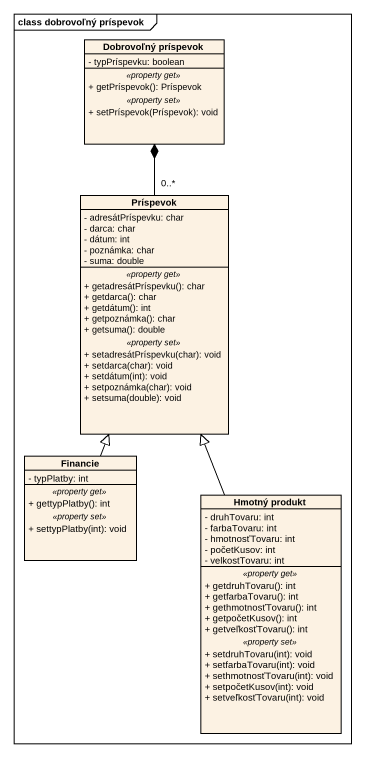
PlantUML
@startuml
mainframe class dobrovoľný príspevok
hide circle
hide empty members
skinparam classAttributeIconSize 0
class "Dobrovoľný príspevok" as Dobrovoľný_príspevok {
  - typPríspevku: boolean
  .. <<property get>> ..
  + getPríspevok(): Príspevok
  .. <<property set>> ..
  + setPríspevok(Príspevok): void
}
class Príspevok {
  - adresátPríspevku: char
  - darca: char
  - dátum: int
  - poznámka: char
  - suma: double
  .. <<property get>> ..
  + getadresátPríspevku(): char
  + getdarca(): char
  + getdátum(): int
  + getpoznámka(): char
  + getsuma(): double
  .. <<property set>> ..
  + setadresátPríspevku(char): void
  + setdarca(char): void
  + setdátum(int): void
  + setpoznámka(char): void
  + setsuma(double): void
}
class Financie {
  - typPlatby: int
  .. <<property get>> ..
  + gettypPlatby(): int
  .. <<property set>> ..
  + settypPlatby(int): void
}
class "Hmotný produkt" as Hmotný_produkt {
  - druhTovaru: int
  - farbaTovaru: int
  - hmotnosťTovaru: int
  - početKusov: int
  - velkostTovaru: int
  .. <<property get>> ..
  + getdruhTovaru(): int
  + getfarbaTovaru(): int
  + gethmotnosťTovaru(): int
  + getpočetKusov(): int
  + getveľkosťTovaru(): int
  .. <<property set>> ..
  + setdruhTovaru(int): void
  + setfarbaTovaru(int): void
  + sethmotnosťTovaru(int): void
  + setpočetKusov(int): void
  + setveľkosťTovaru(int): void
}
Príspevok "0..*" -up-* Dobrovoľný_príspevok
Financie -up-|> Príspevok
Hmotný_produkt -up-|> Príspevok
@enduml
